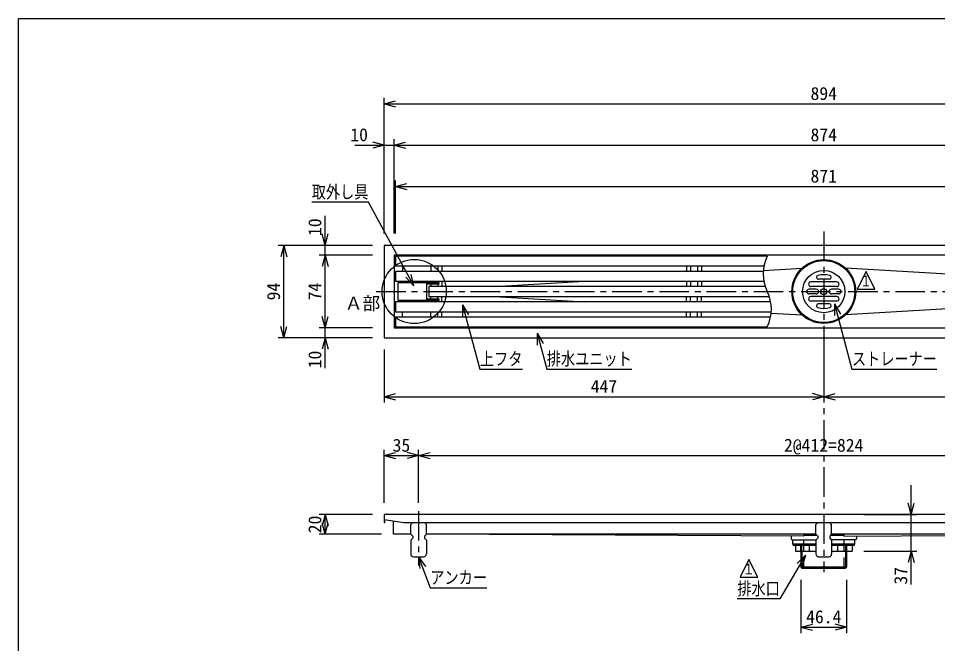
# Model space of a CAD drawing. Units: millimetres, scale not verified. Extents: x -819 to 819, y -558 to 522.
# Drawn here: x -819 to 116, y -114 to 522 of the extents above; entities that cross this region are included whole.
import ezdxf
from ezdxf.enums import TextEntityAlignment as Align

# ---------------------------------------------------------------- set-up
doc = ezdxf.new("R2010")
doc.units = ezdxf.units.MM
doc.header["$LTSCALE"] = 6
doc.linetypes.add('CHAIN1', pattern=[8, 5, -1, 1, -1])
doc.linetypes.add('DASHED2', pattern=[3, 2, -1])
for name, color, linetype in [('0-0_計極細', 2, 'Continuous'), ('0-1_計細線', 3, 'Continuous'), ('0-5_寸法線', 7, 'Continuous'), ('0-7_枠細線', 5, 'Continuous'), ('0-8_枠中線', 5, 'Continuous')]:
    doc.layers.add(name, color=color, linetype=linetype)
doc.styles.add('ＭＳ ゴシック', font='')
doc.styles.get('ＭＳ ゴシック').set_extended_font_data('MS Gothic')

msp = doc.modelspace()

# ---------------------------------------------------------------- linework, layer by layer
at = {"layer": '0-0_計極細', "linetype": 'CHAIN1'}
for p, q in [((0, 305.168), (0, -41.601)), ((-455.171, 244), (455.857, 244)), ((-412, 20.641), (-412, -34.629))]:
    msp.add_line(p, q, dxfattribs=at)
at = {"layer": '0-0_計極細'}
for p, q in [((-428.5, 270), (-428.5, 264.5)), ((-399.45, 270), (-399.45, 264.5)), ((-392.55, 270), (-392.55, 264.5)), ((-388.5, 270), (-388.5, 264.5)), ((-139.5, 270), (-139.5, 264.5)), ((-135.45, 270), (-135.45, 264.5)), ((-128.55, 270), (-128.55, 264.5)), ((-124.5, 270), (-124.5, 264.5)), ((-61.586, 265.407), (-22.158, 267.775)), ((418.004, 244), (22.158, 267.775)), ((-432, 253.9), (-423, 253.9)), ((-432, 253.9), (-432, 252.9)), ((-428.5, 254.5), (-428.5, 253.9)), ((-423, 253.9), (-423, 252.9)), ((-399.45, 254.5), (-399.45, 252.9)), ((-392.55, 254.5), (-392.55, 252.9)), ((-388.5, 254.5), (-388.5, 249)), ((-334.757, 249), (-243.185, 254.5)), ((-139.5, 254.5), (-139.5, 249)), ((-135.45, 254.5), (-135.45, 249)), ((-128.55, 254.5), (-128.55, 249)), ((-124.5, 254.5), (-124.5, 249)), ((-399.45, 251.9), (-399.45, 249)), ((-392.55, 251.9), (-392.55, 249)), ((418.004, 244), (22.158, 220.225)), ((-432, 234.1), (-432, 235.1)), ((-432, 234.1), (-423, 234.1)), ((-428.5, 234.1), (-428.5, 233.5)), ((-423, 234.1), (-423, 235.1)), ((-399.45, 236.1), (-399.45, 239)), ((-399.45, 233.5), (-399.45, 235.1)), ((-392.55, 236.1), (-392.55, 239)), ((-392.55, 233.5), (-392.55, 235.1)), ((-388.5, 233.5), (-388.5, 239)), ((-334.757, 239), (-243.185, 233.5)), ((-139.5, 233.5), (-139.5, 239)), ((-135.45, 233.5), (-135.45, 239)), ((-128.55, 233.5), (-128.55, 239)), ((-124.5, 233.5), (-124.5, 239)), ((-428.5, 218), (-428.5, 223.5)), ((-399.45, 218), (-399.45, 223.5)), ((-392.55, 218), (-392.55, 223.5)), ((-388.5, 218), (-388.5, 223.5)), ((-139.5, 218), (-139.5, 223.5)), ((-135.45, 218), (-135.45, 223.5)), ((-128.55, 218), (-128.55, 223.5)), ((-124.5, 218), (-124.5, 223.5)), ((-53.516, 222.11), (-22.166, 220.232)), ((-20.31, -3.8), (-7.2, -3.8)), ((7.2, -3.8), (20.31, -3.8)), ((-23.5, -20.2), (-23.5, -12.7)), ((-23.5, -12.7), (-22.5, -13.7)), ((-22.5, -19.2), (-22.5, -13.7)), ((23.5, -12.7), (22.5, -13.7)), ((22.5, -19.2), (22.5, -13.7)), ((23.5, -20.2), (23.5, -12.7)), ((-23.5, -20.2), (-22.5, -19.2)), ((-22.2, -20.2), (-22.2, -37.5)), ((22.2, -20.2), (22.2, -37.5)), ((23.5, -20.2), (22.5, -19.2)), ((23.2, -36.5), (-23.2, -36.5))]:
    msp.add_line(p, q, dxfattribs=at)
at = {"layer": '0-0_計極細', "linetype": 'DASHED2'}
for p, q in [((-20.5, -8.7), (-20.5, -37.5)), ((20.5, -8.7), (20.5, -37.5))]:
    msp.add_line(p, q, dxfattribs=at)
at = {"layer": '0-0_計極細'}
for centre, start, end in [((-21.058, 262), 153.73196, 206.26804), ((-94.001, 226), 333.73196, 26.26804)]:
    msp.add_arc(centre, 40.671, start, end, dxfattribs=at)
at = {"layer": '0-1_計細線'}
for p, q in [((-435.5, 280), (-435.5, 270)), ((-57.529, 280), (-435.5, 280)), ((-435.5, 270), (-60.935, 270)), ((-435.5, 264.5), (-435.5, 254.5)), ((-61.652, 264.5), (-435.5, 264.5)), ((-435.5, 254.5), (-61.032, 254.5)), ((-391, 252.9), (-433, 252.9)), ((-433, 252.9), (-433, 235.1)), ((-403.8, 235.1), (-403.8, 252.9)), ((-391, 251.9), (-391, 252.9)), ((13.15, 253.75), (-13.15, 253.75)), ((5.5, 256.45), (-5.5, 256.45)), ((-403.8, 251.9), (-391, 251.9)), ((-401.5, 249), (-401.5, 239)), ((-59.596, 249), (-401.5, 249)), ((-7.7, 246.35), (-15, 246.35)), ((13.15, 249.05), (-13.15, 249.05)), ((15, 246.35), (7.7, 246.35)), ((-433, 235.1), (-391, 235.1)), ((-391, 236.1), (-403.8, 236.1)), ((-401.5, 239), (-55.463, 239)), ((-391, 235.1), (-391, 236.1)), ((-7.7, 241.65), (-15, 241.65)), ((13.15, 238.95), (-13.15, 238.95)), ((13.15, 234.25), (-13.15, 234.25)), ((15, 241.65), (7.7, 241.65)), ((-435.5, 233.5), (-435.5, 223.5)), ((-54.027, 233.5), (-435.5, 233.5)), ((5.5, 231.55), (-5.5, 231.55)), ((-435.5, 223.5), (-53.406, 223.5)), ((-435.5, 218), (-435.5, 208)), ((-54.124, 218), (-435.5, 218)), ((-435.5, 208), (-57.529, 208)), ((-447, 17), (-447, 9)), ((-446.983, 11.993), (-427, 9.002)), ((-446.3, 9), (-446.3, 11.891)), ((-437.7, -3), (-437.7, 10.604)), ((-447, 9), (-446.3, 9)), ((-427, 9), (427, 9)), ((-418, 9), (-420, 7)), ((-420, -3), (-420, 7)), ((-404, 7), (-406, 9)), ((-404, -3), (-404, 7)), ((-6, 9), (-8, 7)), ((-8, -3), (-8, 7)), ((8, 7), (6, 9)), ((8, -3), (8, 7)), ((-420, -3), (-437.7, -3)), ((-420, -3), (-418, -5)), ((-418, -7), (-420, -9)), ((-420, -9), (-420, -23)), ((-418, -5), (-418, -7)), ((-404, -3), (-406, -5)), ((-406, -5), (-406, -7)), ((-406, -7), (-404, -9)), ((-20.31, -4.978), (-404.046, -3.046)), ((-8, -3), (-404, -3)), ((-404, -9), (-404, -23)), ((-33.2, -4.932), (-33.2, -7.2)), ((-31.7, -8.7), (-7.7, -8.7)), ((-31.5, -12.7), (-31.5, -8.7)), ((-20.31, -3), (-20.31, -4.979)), ((-8, -3), (-6, -5)), ((-6, -7), (-8, -9)), ((-8, -9), (-8, -23)), ((-6, -5), (-6, -7)), ((8, -3), (6, -5)), ((6, -5), (6, -7)), ((6, -7), (8, -9)), ((31.7, -8.7), (7.7, -8.7)), ((404, -3), (8, -3)), ((8, -9), (8, -23)), ((20.31, -3), (20.31, -4.979)), ((20.31, -4.978), (404.046, -3.046)), ((31.5, -12.7), (31.5, -8.7)), ((33.2, -4.932), (33.2, -7.2)), ((-31.7, -12.7), (-8, -12.7)), ((-8, -14.5), (-29.9, -14.5)), ((-28.75, -14.5), (-28.75, -20.2)), ((-14.375, -20.2), (-14.375, -14.5)), ((8, -12.7), (31.7, -12.7)), ((29.9, -14.5), (8, -14.5)), ((14.375, -20.2), (14.375, -14.5)), ((28.75, -14.5), (28.75, -20.2)), ((-417, -26), (-407, -26)), ((-28.75, -20.2), (-8, -20.2)), ((-23.2, -20.2), (-23.2, -36.5)), ((-5, -26), (5, -26)), ((8, -20.2), (28.75, -20.2)), ((23.2, -20.2), (23.2, -36.5)), ((-22.2, -37.5), (-23.2, -36.5)), ((22.2, -37.5), (23.2, -36.5)), ((-22.2, -37.5), (22.2, -37.5))]:
    msp.add_line(p, q, dxfattribs=at)
for points in [[(447, 197), (447, 291), (-447, 291), (-447, 197)], [(-437, 281), (-437, 207), (437, 207), (437, 281)]]:
    msp.add_lwpolyline(points, close=True, dxfattribs=at)
msp.add_lwpolyline([(447, 9), (447, 17), (-447, 17)], dxfattribs=at)
for radius in [32.5, 31.5, 21.5, 3.1]:
    msp.add_circle((0, 244), radius, dxfattribs=at)
for centre, radius, start, end in [((-13.15, 251.4), 2.35, 90, 180), ((-5.5, 258.45), 2, 108.40042, 270), ((0, 237.319), 23.831, 75.09095, 104.90905), ((5.5, 258.45), 2, 270, 71.59958), ((13.15, 251.4), 2.35, 0, 90), ((-15, 244), 2.35, 90, 180), ((-15, 244), 2.35, 180, 270), ((-13.15, 251.4), 2.35, 180, 270), ((-7.7, 244), 2.35, 0, 90), ((-7.7, 244), 2.35, 270, 360), ((7.7, 244), 2.35, 90, 180), ((7.7, 244), 2.35, 180, 270), ((13.15, 251.4), 2.35, 270, 360), ((15, 244), 2.35, 0, 90), ((15, 244), 2.35, 270, 360), ((-13.15, 236.6), 2.35, 90, 180), ((-13.15, 236.6), 2.35, 180, 270), ((13.15, 236.6), 2.35, 0, 90), ((13.15, 236.6), 2.35, 270, 360), ((-5.5, 229.55), 2, 90, 251.59958), ((0, 250.681), 23.831, 255.09095, 284.90905), ((5.5, 229.55), 2, 288.40042, 90), ((-31.7, -7.2), 1.5, 180, 270), ((-31.7, -7.2), 1.5, 180, 270), ((31.7, -7.2), 1.5, 270, 360), ((31.7, -7.2), 1.5, 270, 360), ((-29.9, -12.7), 1.8, 180, 270), ((29.9, -12.7), 1.8, 270, 360), ((-417, -23), 3, 180, 270), ((-407, -23), 3, 270, 360), ((-5, -23), 3, 180, 270), ((5, -23), 3, 270, 360)]:
    msp.add_arc(centre, radius, start, end, dxfattribs=at)
at = {"layer": '0-5_寸法線'}
for p, q in [((-447, 303), (-447, 441)), ((-447, 435), (-435.409, 438.106)), ((-447, 435), (-435.409, 431.894)), ((-447, 435), (447, 435)), ((-477, 393), (-437, 393)), ((-447, 393), (-458.591, 396.106)), ((-447, 393), (-458.591, 389.894)), ((-447, 303), (-447, 399)), ((-437, 303), (-437, 399)), ((-437, 393), (-425.409, 396.106)), ((-437, 393), (-425.409, 389.894)), ((-437, 393), (437, 393)), ((-435.5, 303), (-435.5, 357)), ((-435.5, 351), (-423.909, 354.106)), ((-435.5, 351), (-423.909, 347.894)), ((-435.5, 351), (435.5, 351)), ((-507, 281), (-507, 321)), ((-507, 291), (-510.106, 302.591)), ((-507, 291), (-503.894, 302.591)), ((-459, 291), (-555, 291)), ((-549, 291), (-552.106, 279.409)), ((-549, 291), (-545.894, 279.409)), ((-549, 197), (-549, 291)), ((-459, 291), (-513, 291)), ((-459, 281), (-513, 281)), ((-507, 281), (-510.106, 269.409)), ((-507, 281), (-503.894, 269.409)), ((-507, 207), (-507, 281)), ((-416.734, 249.848), (-425.009, 258.539)), ((-416.734, 249.848), (-419.555, 261.512)), ((-367.223, 230.57), (-367.23, 218.57)), ((-367.223, 230.57), (-361.229, 220.174)), ((10.85, 231.539), (10.838, 219.539)), ((10.85, 231.539), (16.84, 221.141)), ((-507, 207), (-510.106, 218.591)), ((-507, 207), (-503.894, 218.591)), ((-549, 197), (-552.106, 208.591)), ((-549, 197), (-545.894, 208.591)), ((-459, 207), (-513, 207)), ((-507, 165.876), (-507, 207)), ((-459, 197), (-555, 197)), ((-459, 197), (-513, 197)), ((-507, 197), (-510.106, 185.409)), ((-507, 197), (-503.894, 185.409)), ((-291.476, 201.503), (-291.484, 189.503)), ((-291.476, 201.503), (-285.483, 191.107)), ((-447, 185), (-447, 131)), ((0, 185), (0, 131)), ((-447, 137), (-435.409, 140.106)), ((-447, 137), (-435.409, 133.894)), ((-447, 137), (0, 137)), ((0, 137), (-11.591, 140.106)), ((0, 137), (-11.591, 133.894)), ((0, 137), (11.591, 140.106)), ((0, 137), (11.591, 133.894)), ((0, 137), (447, 137)), ((-447, 29), (-447, 83.056)), ((-447, 77.056), (-435.409, 80.162)), ((-447, 77.056), (-435.409, 73.95)), ((-447, 77.056), (-412, 77.056)), ((-412, 77.056), (-423.591, 80.162)), ((-412, 77.056), (-423.591, 73.95)), ((-412, 29), (-412, 83.056)), ((-412, 77.056), (-400.409, 80.162)), ((-412, 77.056), (-400.409, 73.95)), ((-412, 77.056), (412, 77.056)), ((88.75, -54.211), (88.75, 47)), ((88.75, 17), (85.644, 28.591)), ((88.75, 17), (91.856, 28.591)), ((-459, 17), (-513, 17)), ((-507, 17), (-510.106, 5.409)), ((-507, 17), (-503.894, 5.409)), ((-507, -3), (-507, 17)), ((40.75, 17), (94.75, 17)), ((-507, -3), (-510.106, 8.591)), ((-507, -3), (-503.894, 8.591)), ((-449.7, -3), (-513, -3)), ((-412, -26), (-405.006, -35.751)), ((-412, -26), (-410.818, -37.942)), ((-18.729, -24.168), (-27.243, -32.624)), ((-18.729, -24.168), (-21.874, -35.748)), ((40.75, -20.2), (94.75, -20.2)), ((88.75, -20.2), (85.644, -31.791)), ((88.75, -20.2), (91.856, -31.791)), ((-23.2, -49.5), (-23.2, -103.5)), ((23.2, -49.5), (23.2, -103.5)), ((-23.2, -97.5), (-11.609, -94.394)), ((-23.2, -97.5), (-11.609, -100.606)), ((-23.2, -97.5), (23.2, -97.5)), ((23.2, -97.5), (11.609, -94.394)), ((23.2, -97.5), (11.609, -100.606))]:
    msp.add_line(p, q, dxfattribs=at)
for points in [[(-416.734, 249.848), (-463.074, 334.866), (-520.674, 334.866)], [(-367.223, 230.57), (-349.692, 164.98), (-306.492, 164.98)], [(10.85, 231.539), (28.617, 164.98), (115.017, 164.98)], [(-291.476, 201.503), (-281.714, 164.98), (-195.314, 164.98)], [(-412, -26), (-400.125, -57.506), (-342.525, -57.506)], [(-18.729, -24.168), (-44.738, -68.868), (-87.938, -68.868)]]:
    msp.add_lwpolyline(points, dxfattribs=at)
msp.add_circle((-416.494, 244), 32.624, dxfattribs=at)
at = {"layer": '0-7_枠細線'}
for p, q in [((43, 264.395), (34, 246.395)), ((52, 246.395), (43, 264.395)), ((34, 246.395), (52, 246.395)), ((-76.125, -28.749), (-85.125, -46.749)), ((-67.125, -46.749), (-76.125, -28.749)), ((-85.125, -46.749), (-67.125, -46.749))]:
    msp.add_line(p, q, dxfattribs=at)
at = {"layer": '0-8_枠中線'}
msp.add_lwpolyline([(-819, -558), (-819, 522), (819, 522), (819, -558)], close=True, dxfattribs=at)

# ---------------------------------------------------------------- texts
at = {"layer": '0-5_寸法線', "style": 'ＭＳ ゴシック'}
for s, p in [('894', (-13.5, 435)), ('10', (-481.493, 393)), ('874', (-13.5, 393)), ('871', (-13.5, 351)), ('Ａ部', (-487.083, 221.475)), ('447', (-237, 137)), ('35', (-438.5, 77.056)), ('2@412=824', (-40.5, 77.056)), ('46.4', (-18, -97.5))]:
    msp.add_text(s, height=13.2, dxfattribs=at).set_placement(p, align=Align.BOTTOM_LEFT)
at = {"layer": '0-5_寸法線', "style": 'ＭＳ ゴシック', "width": 0.8}
for s, p in [('取外し具', (-520.674, 334.866)), ('上フタ', (-349.692, 164.98)), ('排水ユニット', (-281.714, 164.98)), ('ストレーナー', (28.617, 164.98)), ('アンカー', (-400.125, -57.506)), ('排水口', (-87.938, -68.868))]:
    msp.add_text(s, height=13.2, dxfattribs=at).set_placement(p, align=Align.BOTTOM_LEFT)
at = {"layer": '0-5_寸法線', "style": 'ＭＳ ゴシック'}
for s, p in [('10', (-507, 300.515)), ('94', (-549, 235)), ('74', (-507, 235)), ('10', (-507, 165.876)), ('20', (-507, -2)), ('37', (88.75, -54.211))]:
    msp.add_text(s, height=13.2, rotation=90, dxfattribs=at).set_placement(p, align=Align.BOTTOM_LEFT)
at = {"layer": '0-7_枠細線', "style": 'ＭＳ ゴシック', "width": 0.8}
for p in [(36.838, 246.026), (-82.287, -47.118)]:
    msp.add_text('１', height=11, dxfattribs=at).set_placement(p, align=Align.BOTTOM_LEFT)

doc.saveas('drawing.dxf')
